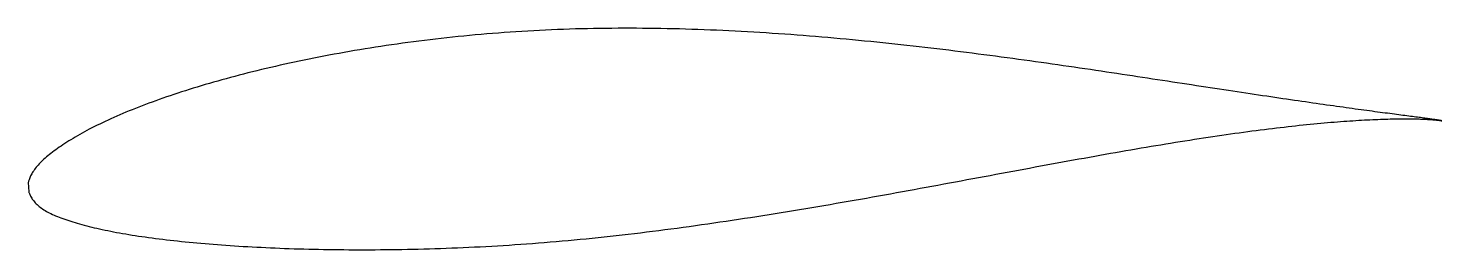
# Model space of a CAD drawing. Header units: metres. Extents: x -20.6 to 41.9, y -3.6 to 6.2.
import ezdxf

# ---------------------------------------------------------------- set-up
doc = ezdxf.new("R2010")
doc.units = ezdxf.units.M

msp = doc.modelspace()

# ---------------------------------------------------------------- linework, layer by layer
msp.add_lwpolyline([(41.87, 2.101), (41.869, 2.101), (41.865, 2.102), (41.859, 2.104), (41.851, 2.106), (41.84, 2.108), (41.827, 2.111), (41.811, 2.113), (41.793, 2.117), (41.772, 2.12), (41.75, 2.124), (41.724, 2.128), (41.697, 2.133), (41.667, 2.137), (41.634, 2.142), (41.6, 2.147), (41.563, 2.153), (41.523, 2.159), (41.481, 2.165), (41.437, 2.171), (41.39, 2.177), (41.341, 2.184), (41.29, 2.191), (41.236, 2.199), (41.18, 2.206), (41.122, 2.214), (41.061, 2.222), (40.998, 2.23), (40.933, 2.239), (40.865, 2.248), (40.795, 2.257), (40.722, 2.267), (40.648, 2.277), (40.571, 2.287), (40.491, 2.297), (40.41, 2.308), (40.326, 2.319), (40.24, 2.33), (40.151, 2.341), (40.061, 2.353), (39.968, 2.365), (39.872, 2.378), (39.775, 2.391), (39.675, 2.404), (39.573, 2.417), (39.469, 2.431), (39.363, 2.445), (39.254, 2.459), (39.143, 2.474), (39.03, 2.489), (38.915, 2.504), (38.797, 2.52), (38.678, 2.536), (38.556, 2.552), (38.432, 2.569), (38.306, 2.586), (38.178, 2.603), (38.048, 2.621), (37.915, 2.639), (37.781, 2.658), (37.644, 2.677), (37.506, 2.696), (37.365, 2.716), (37.222, 2.735), (37.077, 2.756), (36.93, 2.776), (36.781, 2.797), (36.63, 2.819), (36.477, 2.841), (36.323, 2.863), (36.166, 2.885), (36.007, 2.908), (35.846, 2.932), (35.683, 2.955), (35.518, 2.979), (35.352, 3.003), (35.183, 3.028), (35.012, 3.053), (34.84, 3.078), (34.666, 3.104), (34.49, 3.13), (34.312, 3.156), (34.132, 3.183), (33.95, 3.21), (33.767, 3.238), (33.582, 3.265), (33.395, 3.293), (33.206, 3.322), (33.016, 3.35), (32.823, 3.379), (32.629, 3.409), (32.434, 3.438), (32.237, 3.468), (32.038, 3.498), (31.837, 3.529), (31.635, 3.559), (31.431, 3.59), (31.225, 3.622), (31.018, 3.653), (30.809, 3.685), (30.599, 3.717), (30.387, 3.749), (30.174, 3.782), (29.959, 3.815), (29.743, 3.847), (29.525, 3.881), (29.306, 3.914), (29.085, 3.948), (28.863, 3.982), (28.639, 4.015), (28.415, 4.049), (28.188, 4.084), (27.961, 4.118), (27.731, 4.153), (27.501, 4.187), (27.27, 4.222), (27.037, 4.257), (26.802, 4.291), (26.567, 4.326), (26.33, 4.361), (26.092, 4.396), (25.853, 4.431), (25.613, 4.467), (25.372, 4.501), (25.129, 4.536), (24.885, 4.571), (24.641, 4.607), (24.395, 4.642), (24.148, 4.676), (23.9, 4.711), (23.651, 4.746), (23.401, 4.781), (23.15, 4.815), (22.898, 4.849), (22.645, 4.884), (22.391, 4.918), (22.136, 4.952), (21.881, 4.986), (21.624, 5.019), (21.367, 5.052), (21.109, 5.086), (20.85, 5.119), (20.59, 5.151), (20.33, 5.184), (20.069, 5.216), (19.807, 5.247), (19.544, 5.279), (19.281, 5.31), (19.017, 5.341), (18.752, 5.372), (18.487, 5.402), (18.221, 5.432), (17.955, 5.461), (17.688, 5.49), (17.42, 5.518), (17.152, 5.546), (16.884, 5.574), (16.615, 5.602), (16.345, 5.628), (16.075, 5.655), (15.805, 5.68), (15.534, 5.705), (15.263, 5.73), (14.992, 5.755), (14.72, 5.778), (14.448, 5.801), (14.176, 5.824), (13.903, 5.846), (13.63, 5.867), (13.357, 5.888), (13.084, 5.909), (12.811, 5.928), (12.537, 5.947), (12.263, 5.966), (11.99, 5.984), (11.716, 6.001), (11.442, 6.017), (11.168, 6.033), (10.894, 6.048), (10.62, 6.063), (10.346, 6.076), (10.072, 6.089), (9.798, 6.102), (9.524, 6.113), (9.25, 6.124), (8.976, 6.134), (8.703, 6.143), (8.429, 6.152), (8.156, 6.159), (7.883, 6.166), (7.611, 6.172), (7.338, 6.177), (7.066, 6.182), (6.794, 6.185), (6.522, 6.188), (6.251, 6.19), (5.98, 6.191), (5.71, 6.191), (5.44, 6.19), (5.17, 6.188), (4.901, 6.186), (4.632, 6.182), (4.363, 6.178), (4.096, 6.172), (3.828, 6.166), (3.561, 6.159), (3.295, 6.151), (3.03, 6.142), (2.765, 6.132), (2.5, 6.121), (2.236, 6.109), (1.973, 6.096), (1.711, 6.083), (1.449, 6.068), (1.188, 6.053), (0.928, 6.036), (0.669, 6.019), (0.41, 6), (0.152, 5.981), (-0.105, 5.961), (-0.361, 5.94), (-0.617, 5.918), (-0.871, 5.896), (-1.125, 5.872), (-1.377, 5.848), (-1.629, 5.823), (-1.88, 5.796), (-2.13, 5.769), (-2.379, 5.742), (-2.626, 5.713), (-2.873, 5.684), (-3.119, 5.654), (-3.364, 5.623), (-3.607, 5.592), (-3.85, 5.56), (-4.091, 5.527), (-4.331, 5.493), (-4.57, 5.459), (-4.808, 5.424), (-5.045, 5.388), (-5.281, 5.352), (-5.515, 5.315), (-5.748, 5.277), (-5.98, 5.239), (-6.21, 5.201), (-6.439, 5.162), (-6.667, 5.122), (-6.894, 5.082), (-7.119, 5.04), (-7.343, 4.999), (-7.566, 4.957), (-7.787, 4.915), (-8.006, 4.872), (-8.225, 4.828), (-8.441, 4.783), (-8.657, 4.739), (-8.871, 4.694), (-9.083, 4.648), (-9.294, 4.602), (-9.503, 4.555), (-9.711, 4.508), (-9.917, 4.461), (-10.122, 4.413), (-10.325, 4.364), (-10.527, 4.315), (-10.726, 4.266), (-10.925, 4.216), (-11.121, 4.166), (-11.316, 4.115), (-11.509, 4.064), (-11.701, 4.013), (-11.891, 3.962), (-12.079, 3.91), (-12.265, 3.858), (-12.45, 3.805), (-12.633, 3.752), (-12.814, 3.699), (-12.993, 3.646), (-13.171, 3.592), (-13.347, 3.538), (-13.521, 3.484), (-13.693, 3.43), (-13.863, 3.375), (-14.031, 3.32), (-14.198, 3.265), (-14.362, 3.21), (-14.525, 3.155), (-14.686, 3.099), (-14.845, 3.043), (-15.002, 2.987), (-15.156, 2.931), (-15.309, 2.874), (-15.46, 2.818), (-15.61, 2.761), (-15.757, 2.705), (-15.902, 2.648), (-16.045, 2.591), (-16.186, 2.534), (-16.325, 2.477), (-16.461, 2.419), (-16.596, 2.362), (-16.729, 2.304), (-16.86, 2.247), (-16.988, 2.189), (-17.115, 2.132), (-17.239, 2.074), (-17.361, 2.016), (-17.482, 1.958), (-17.6, 1.9), (-17.715, 1.842), (-17.829, 1.784), (-17.941, 1.726), (-18.05, 1.668), (-18.157, 1.611), (-18.262, 1.553), (-18.365, 1.495), (-18.466, 1.438), (-18.564, 1.38), (-18.66, 1.323), (-18.754, 1.266), (-18.846, 1.21), (-18.936, 1.153), (-19.023, 1.097), (-19.108, 1.041), (-19.191, 0.986), (-19.271, 0.931), (-19.35, 0.876), (-19.426, 0.821), (-19.499, 0.767), (-19.571, 0.714), (-19.64, 0.66), (-19.707, 0.607), (-19.772, 0.554), (-19.834, 0.502), (-19.894, 0.45), (-19.952, 0.398), (-20.007, 0.346), (-20.06, 0.295), (-20.111, 0.244), (-20.16, 0.193), (-20.206, 0.143), (-20.25, 0.092), (-20.291, 0.043), (-20.33, -0.007), (-20.367, -0.056), (-20.401, -0.105), (-20.433, -0.153), (-20.463, -0.2), (-20.49, -0.247), (-20.516, -0.293), (-20.538, -0.338), (-20.559, -0.382), (-20.577, -0.424), (-20.593, -0.465), (-20.606, -0.504), (-20.618, -0.54), (-20.627, -0.573), (-20.634, -0.6), (-20.639, -0.622), (-20.641, -0.635), (-20.623, -1.035), (-20.621, -1.038), (-20.617, -1.047), (-20.61, -1.063), (-20.601, -1.085), (-20.589, -1.115), (-20.574, -1.151), (-20.556, -1.19), (-20.536, -1.231), (-20.514, -1.273), (-20.489, -1.316), (-20.462, -1.358), (-20.433, -1.401), (-20.401, -1.443), (-20.366, -1.485), (-20.33, -1.526), (-20.291, -1.567), (-20.25, -1.607), (-20.206, -1.646), (-20.16, -1.685), (-20.112, -1.723), (-20.062, -1.76), (-20.009, -1.797), (-19.954, -1.833), (-19.896, -1.869), (-19.836, -1.904), (-19.774, -1.938), (-19.71, -1.972), (-19.643, -2.005), (-19.574, -2.038), (-19.503, -2.07), (-19.43, -2.102), (-19.354, -2.133), (-19.276, -2.164), (-19.196, -2.194), (-19.113, -2.225), (-19.028, -2.255), (-18.941, -2.284), (-18.852, -2.314), (-18.76, -2.343), (-18.666, -2.372), (-18.57, -2.401), (-18.472, -2.429), (-18.371, -2.458), (-18.269, -2.486), (-18.164, -2.515), (-18.057, -2.543), (-17.947, -2.57), (-17.836, -2.598), (-17.722, -2.625), (-17.606, -2.652), (-17.489, -2.679), (-17.368, -2.705), (-17.246, -2.731), (-17.122, -2.757), (-16.995, -2.782), (-16.867, -2.807), (-16.736, -2.832), (-16.604, -2.856), (-16.469, -2.88), (-16.332, -2.904), (-16.193, -2.927), (-16.052, -2.949), (-15.909, -2.972), (-15.764, -2.994), (-15.617, -3.015), (-15.468, -3.037), (-15.318, -3.057), (-15.165, -3.078), (-15.01, -3.098), (-14.853, -3.118), (-14.694, -3.138), (-14.534, -3.157), (-14.371, -3.176), (-14.206, -3.194), (-14.04, -3.212), (-13.872, -3.23), (-13.702, -3.247), (-13.53, -3.264), (-13.356, -3.281), (-13.18, -3.297), (-13.003, -3.313), (-12.824, -3.329), (-12.643, -3.344), (-12.46, -3.359), (-12.275, -3.373), (-12.089, -3.387), (-11.901, -3.4), (-11.712, -3.414), (-11.52, -3.426), (-11.327, -3.439), (-11.132, -3.451), (-10.936, -3.462), (-10.738, -3.473), (-10.538, -3.484), (-10.337, -3.494), (-10.134, -3.504), (-9.93, -3.514), (-9.724, -3.523), (-9.516, -3.531), (-9.307, -3.539), (-9.097, -3.547), (-8.885, -3.554), (-8.671, -3.56), (-8.456, -3.566), (-8.24, -3.572), (-8.022, -3.577), (-7.803, -3.581), (-7.582, -3.586), (-7.36, -3.589), (-7.136, -3.592), (-6.912, -3.595), (-6.686, -3.597), (-6.458, -3.598), (-6.23, -3.599), (-6, -3.6), (-5.769, -3.6), (-5.536, -3.599), (-5.303, -3.598), (-5.068, -3.596), (-4.832, -3.594), (-4.594, -3.591), (-4.356, -3.588), (-4.117, -3.584), (-3.876, -3.579), (-3.634, -3.575), (-3.392, -3.569), (-3.148, -3.563), (-2.903, -3.556), (-2.657, -3.549), (-2.41, -3.541), (-2.163, -3.532), (-1.914, -3.523), (-1.664, -3.513), (-1.413, -3.502), (-1.162, -3.491), (-0.909, -3.479), (-0.656, -3.466), (-0.402, -3.453), (-0.147, -3.439), (0.109, -3.424), (0.365, -3.409), (0.622, -3.392), (0.88, -3.375), (1.139, -3.357), (1.398, -3.339), (1.659, -3.319), (1.919, -3.3), (2.181, -3.279), (2.443, -3.257), (2.705, -3.235), (2.969, -3.212), (3.232, -3.188), (3.497, -3.163), (3.761, -3.138), (4.027, -3.112), (4.292, -3.086), (4.559, -3.058), (4.825, -3.03), (5.093, -3.001), (5.36, -2.972), (5.628, -2.942), (5.896, -2.911), (6.165, -2.879), (6.434, -2.847), (6.703, -2.814), (6.972, -2.78), (7.242, -2.746), (7.512, -2.712), (7.782, -2.676), (8.053, -2.64), (8.323, -2.604), (8.594, -2.567), (8.865, -2.53), (9.136, -2.491), (9.407, -2.453), (9.678, -2.414), (9.95, -2.374), (10.221, -2.334), (10.492, -2.293), (10.764, -2.253), (11.035, -2.211), (11.306, -2.169), (11.577, -2.127), (11.848, -2.084), (12.119, -2.041), (12.39, -1.998), (12.661, -1.955), (12.931, -1.911), (13.202, -1.866), (13.472, -1.822), (13.742, -1.777), (14.012, -1.731), (14.281, -1.686), (14.55, -1.64), (14.819, -1.594), (15.088, -1.548), (15.356, -1.502), (15.624, -1.455), (15.891, -1.408), (16.158, -1.362), (16.425, -1.315), (16.691, -1.267), (16.957, -1.22), (17.222, -1.172), (17.487, -1.125), (17.751, -1.077), (18.015, -1.029), (18.278, -0.981), (18.54, -0.933), (18.802, -0.885), (19.064, -0.838), (19.324, -0.79), (19.584, -0.742), (19.844, -0.693), (20.102, -0.645), (20.36, -0.598), (20.618, -0.55), (20.874, -0.502), (21.13, -0.455), (21.385, -0.407), (21.639, -0.36), (21.892, -0.313), (22.144, -0.266), (22.396, -0.219), (22.647, -0.172), (22.896, -0.125), (23.145, -0.079), (23.393, -0.033), (23.64, 0.013), (23.886, 0.058), (24.131, 0.104), (24.375, 0.149), (24.618, 0.193), (24.86, 0.238), (25.101, 0.282), (25.34, 0.326), (25.579, 0.369), (25.816, 0.412), (26.053, 0.455), (26.288, 0.497), (26.522, 0.539), (26.755, 0.581), (26.986, 0.622), (27.217, 0.663), (27.446, 0.703), (27.674, 0.743), (27.901, 0.782), (28.126, 0.822), (28.35, 0.86), (28.573, 0.898), (28.794, 0.936), (29.014, 0.973), (29.233, 1.009), (29.45, 1.045), (29.666, 1.081), (29.88, 1.116), (30.093, 1.15), (30.304, 1.184), (30.514, 1.218), (30.723, 1.251), (30.93, 1.283), (31.136, 1.314), (31.339, 1.345), (31.542, 1.376), (31.743, 1.406), (31.942, 1.435), (32.14, 1.464), (32.336, 1.492), (32.53, 1.52), (32.723, 1.547), (32.914, 1.574), (33.103, 1.599), (33.291, 1.625), (33.477, 1.65), (33.662, 1.674), (33.844, 1.697), (34.025, 1.72), (34.204, 1.743), (34.382, 1.764), (34.557, 1.786), (34.731, 1.806), (34.903, 1.826), (35.073, 1.846), (35.241, 1.864), (35.408, 1.883), (35.572, 1.9), (35.735, 1.917), (35.896, 1.934), (36.055, 1.95), (36.212, 1.965), (36.367, 1.98), (36.52, 1.994), (36.671, 2.008), (36.82, 2.021), (36.968, 2.034), (37.113, 2.046), (37.256, 2.057), (37.397, 2.068), (37.537, 2.078), (37.674, 2.088), (37.809, 2.098), (37.942, 2.106), (38.073, 2.115), (38.202, 2.123), (38.329, 2.13), (38.454, 2.137), (38.577, 2.143), (38.697, 2.149), (38.816, 2.155), (38.932, 2.16), (39.046, 2.164), (39.158, 2.168), (39.268, 2.172), (39.376, 2.175), (39.482, 2.178), (39.585, 2.181), (39.686, 2.183), (39.785, 2.185), (39.882, 2.186), (39.977, 2.187), (40.069, 2.188), (40.159, 2.188), (40.247, 2.189), (40.332, 2.188), (40.416, 2.188), (40.497, 2.187), (40.576, 2.186), (40.652, 2.185), (40.727, 2.183), (40.799, 2.182), (40.868, 2.18), (40.936, 2.178), (41.001, 2.175), (41.064, 2.173), (41.124, 2.17), (41.182, 2.167), (41.238, 2.164), (41.291, 2.161), (41.343, 2.158), (41.391, 2.155), (41.438, 2.151), (41.482, 2.148), (41.524, 2.145), (41.563, 2.141), (41.6, 2.138), (41.635, 2.134), (41.667, 2.131), (41.697, 2.128), (41.725, 2.124), (41.75, 2.121), (41.773, 2.118), (41.793, 2.115), (41.811, 2.112), (41.827, 2.11), (41.84, 2.108), (41.851, 2.106), (41.859, 2.104), (41.865, 2.102), (41.869, 2.101), (41.87, 2.101)], close=True)

doc.saveas('drawing.dxf')
